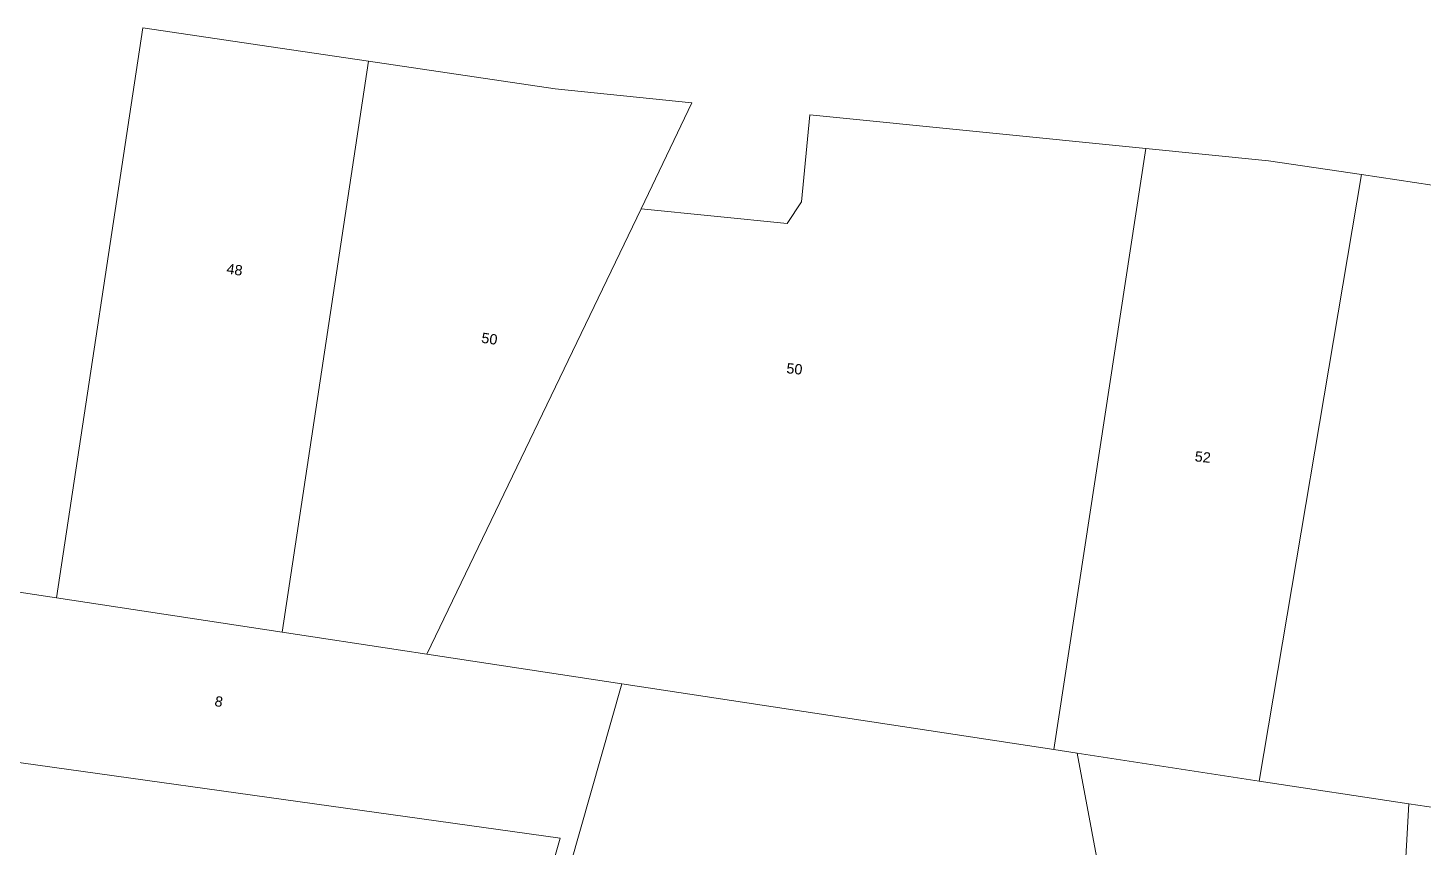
# Model space of a CAD drawing. Header units: metres. Extents: x 277548 to 280124, y 6243677 to 6246862.
# Drawn here: x 279438.3 to 279682.9, y 6245582.7 to 6245726.3 of the extents above; entities that cross this region are included whole.
import ezdxf

# ---------------------------------------------------------------- set-up
doc = ezdxf.new("R2010")
doc.units = ezdxf.units.M
doc.layers.add('Cadastre Land Parcels_SP_EXT', color=9, linetype='Continuous', lineweight=5)
doc.styles.get("Standard").update_dxf_attribs({"font": 'arial.ttf'})

msp = doc.modelspace()

# ---------------------------------------------------------------- linework, layer by layer
at = {"layer": 'Cadastre Land Parcels_SP_EXT', "linetype": 'Continuous'}
for points in [[(279482.46598, 6245722.74802), (279458.40497, 6245726.30897), (279443.29196, 6245626.36697), (279482.84298, 6245620.35497), (279497.98099, 6245720.45296), (279482.46598, 6245722.74802)], [(279482.84298, 6245620.35497), (279503.58799, 6245617.20299), (279508.22298, 6245616.49898), (279545.78801, 6245694.59403), (279554.71296, 6245713.149), (279530.70001, 6245715.61198), (279497.98099, 6245720.45296), (279482.84298, 6245620.35497)], [(279508.22298, 6245616.49898), (279542.40496, 6245611.30397), (279618.19302, 6245599.78504), (279634.326, 6245705.15596), (279575.41, 6245711.07098), (279573.91798, 6245695.81399), (279571.39202, 6245692.00597), (279545.78801, 6245694.59403), (279508.22298, 6245616.49898)], [(279654.186, 6245594.25303), (279672.13404, 6245700.60303), (279655.841, 6245702.976), (279634.326, 6245705.15596), (279618.19302, 6245599.78504), (279622.25297, 6245599.16804), (279654.186, 6245594.25303)], [(279696.93502, 6245696.86303), (279672.13404, 6245700.60303), (279654.186, 6245594.25303), (279680.42097, 6245590.26402), (279691.49903, 6245588.61803), (279708.162, 6245695.16996), (279696.93502, 6245696.86303)], [(279399.37104, 6245602.69798), (279531.59799, 6245584.26403), (279519.59704, 6245542.34402), (279520.33797, 6245542.12398), (279521.07104, 6245541.86402), (279521.79396, 6245541.56704), (279522.50503, 6245541.22996), (279542.40496, 6245611.30397), (279508.22298, 6245616.49898), (279503.58799, 6245617.20299), (279482.84298, 6245620.35497), (279443.29196, 6245626.36697), (279403.895, 6245632.35504), (279402.19504, 6245621.20402), (279399.37104, 6245602.69798)], [(279394.70302, 6245572.091), (279520.39998, 6245556.29898), (279516.57597, 6245542.83196), (279517.33696, 6245542.77004), (279518.09397, 6245542.66696), (279518.84904, 6245542.52704), (279519.59704, 6245542.34402), (279531.59799, 6245584.26403), (279399.37104, 6245602.69798), (279396.15803, 6245581.647), (279394.70302, 6245572.091)], [(279654.186, 6245594.25303), (279622.25297, 6245599.16804), (279627.41601, 6245571.64898), (279645.805, 6245473.623), (279651.403, 6245474.52903), (279657.03597, 6245475.16202), (279662.69296, 6245475.52304), (279668.361, 6245475.61102), (279674.02604, 6245475.42596), (279680.42097, 6245590.26402), (279654.186, 6245594.25303)], [(279691.49903, 6245588.61803), (279680.42097, 6245590.26402), (279674.02604, 6245475.42596), (279679.55204, 6245474.97396), (279685.04801, 6245474.25997), (279707.87298, 6245470.79901), (279725.07001, 6245583.47601), (279691.49903, 6245588.61803)]]:
    msp.add_lwpolyline(points, close=True, dxfattribs=at)
msp.add_lwpolyline([(279627.41601, 6245571.64898), (279622.25297, 6245599.16804), (279618.19302, 6245599.78504), (279618.19302, 6245599.78504), (279542.40496, 6245611.30397), (279522.50503, 6245541.22996)], dxfattribs=at)

# ---------------------------------------------------------------- texts
at = {"layer": 'Cadastre Land Parcels_SP_EXT'}
for s, rotation, p in [('48', 351.612, (279472.99737, 6245683.24643)), ('50', 351.8499023, (279517.69087, 6245671.12358)), ('50', 354.1010309, (279571.20685, 6245665.77863)), ('52', 354.167786, (279642.82219, 6245650.32351)), ('8', 349.1650556, (279470.88798, 6245607.44992))]:
    msp.add_text(s, height=1.8, rotation=rotation, dxfattribs=at).set_placement(p)

doc.saveas('drawing.dxf')
